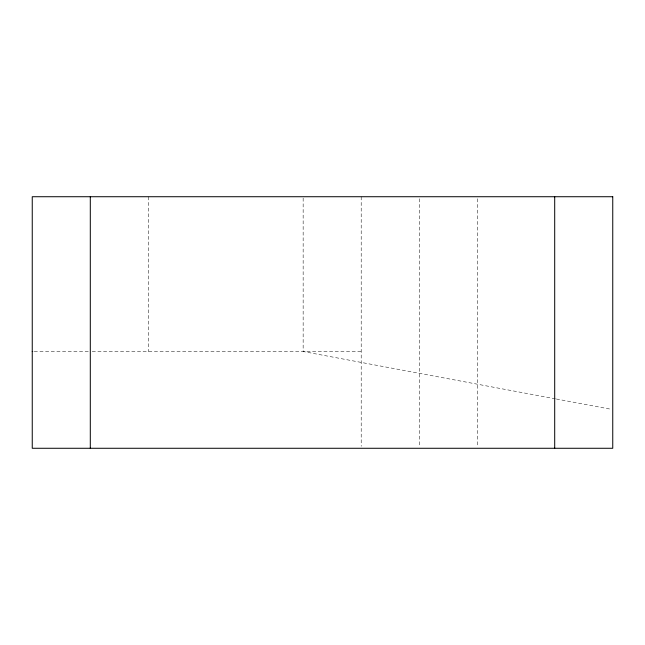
<?xml version="1.0" encoding="UTF-8"?>
<svg xmlns="http://www.w3.org/2000/svg" width="645" height="645" viewBox="0 0 645 645"><rect width="100%" height="100%" fill="white"/><g stroke="black" fill="none" stroke-linecap="round" stroke-linejoin="round"><path stroke-width="0.48" stroke-dasharray="3.23 2.42" d="M34.225 351.525L90.3 351.525M92.195 351.525L361.2 351.525M555.377 398.82L303.15 351.525L303.15 196.725M556.369 399.005L610.775 409.204M477.3 198.741L477.3 446.259M419.25 198.741L419.25 446.259M361.2 196.725L361.2 446.284M148.35 196.725L148.35 351.525"/><path stroke-width="0.97" d="M32.25 351.525L32.75 351.525M554.7 196.725L554.7 448.275M90.3 196.725L90.3 448.275M612.75 196.725L32.25 196.725L32.25 448.275L612.75 448.275L612.75 196.725"/></g></svg>
